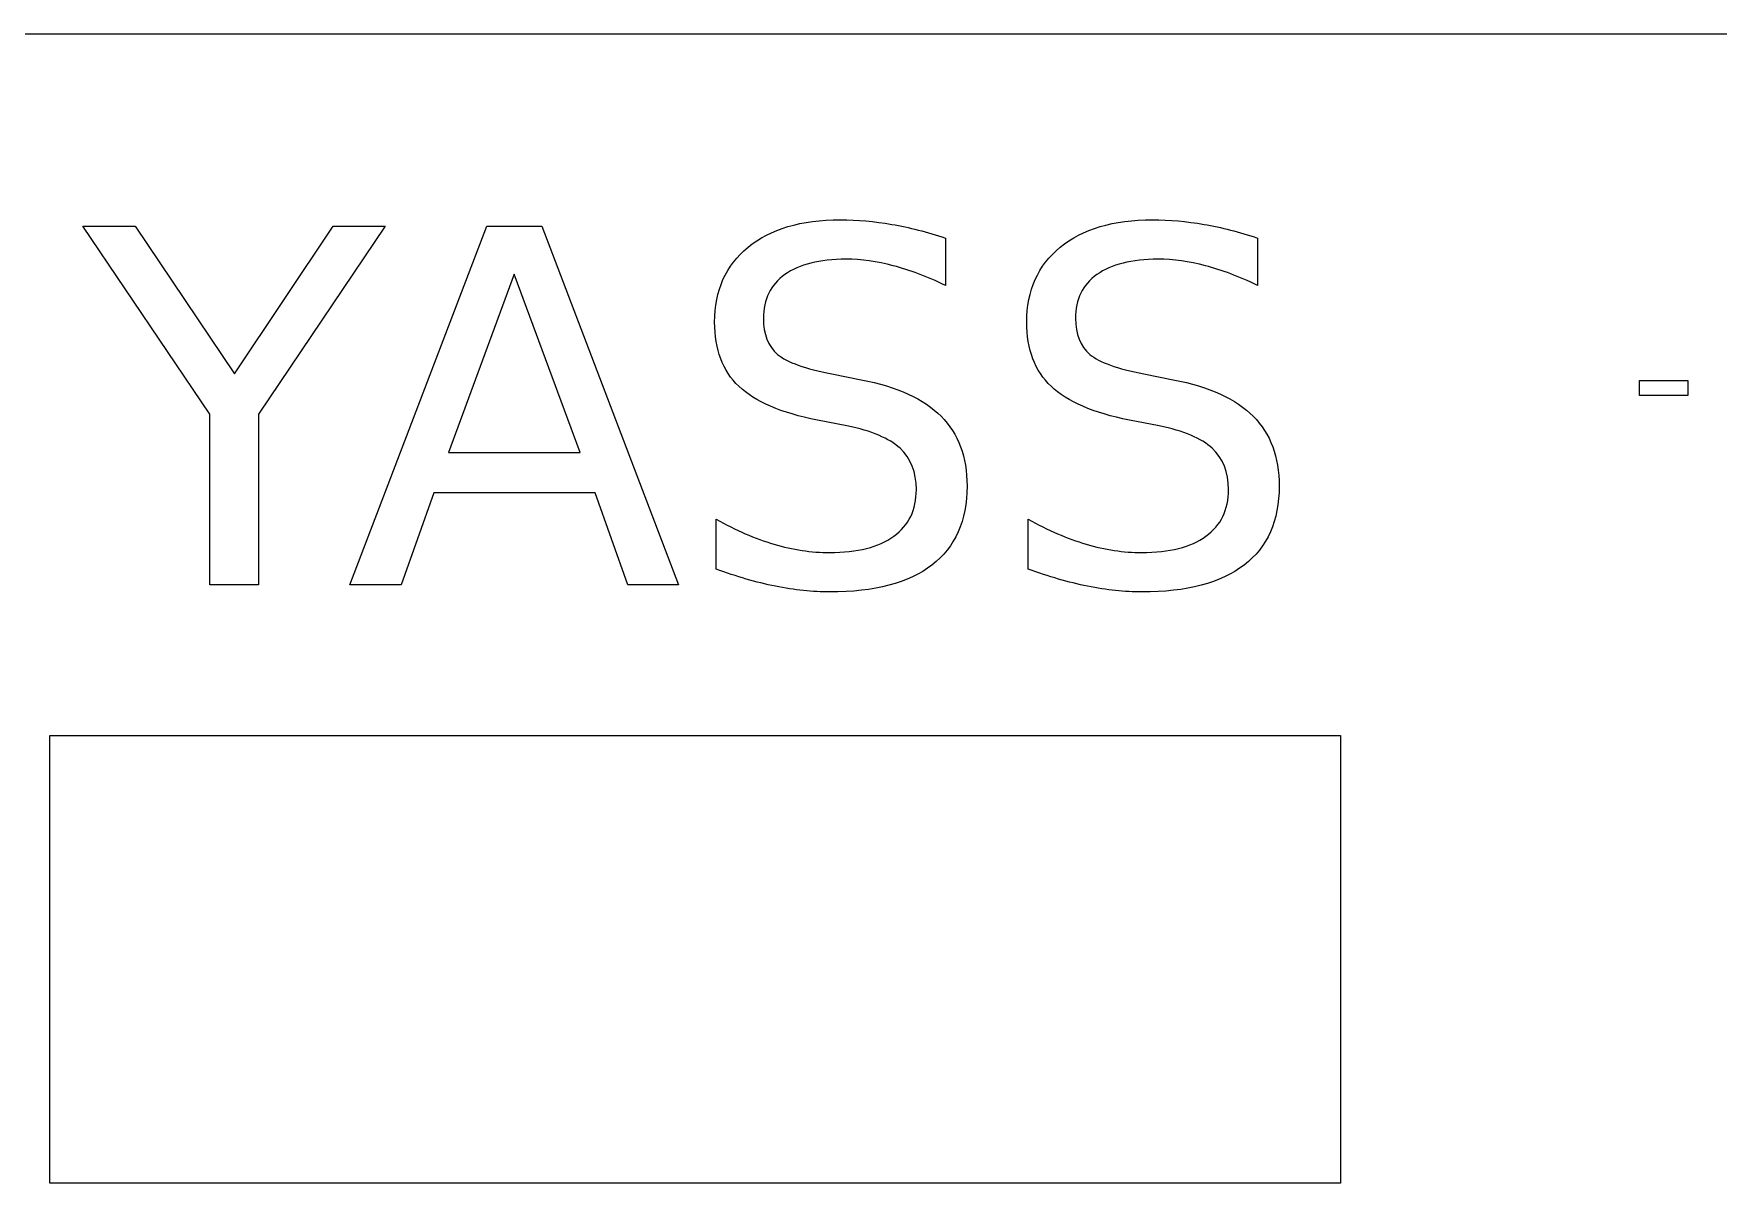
# Model space of a CAD drawing. Extents: x 30 to 245, y 40 to 174.
# Drawn here: x 136.4 to 189, y 138.2 to 174.5 of the extents above; entities that cross this region are included whole.
import ezdxf

# ---------------------------------------------------------------- set-up
doc = ezdxf.new("R2010")
doc.units = 0
doc.layers.add('Calque_1', color=7, linetype='CONTINUOUS')

msp = doc.modelspace()

# ---------------------------------------------------------------- linework, layer by layer
at = {"layer": 'Calque_1', "color": 1}
for points in [[(30, 174.5), (245, 174.5), (245, 39.5), (30, 39.5)], [(136.92509, 152.593), (177.23489, 152.593), (177.23489, 138.623), (136.92509, 138.623)]]:
    msp.add_lwpolyline(points, close=True, dxfattribs=at)
at = {"layer": 'Calque_1', "color": 7}
for points in [[(137.955, 168.48951), (139.5825, 168.48951), (142.6875, 163.88451), (145.77, 168.48951), (147.3975, 168.48951), (143.4375, 162.62451), (143.4375, 157.29201), (141.915, 157.29201), (141.915, 162.62451)], [(150.57, 168.48951), (152.2875, 168.48951), (156.555, 157.29201), (154.98, 157.29201), (153.96, 160.16451), (148.9125, 160.16451), (147.8925, 157.29201), (146.295, 157.29201)], [(164.895, 168.12201)], [(174.645, 168.12201)], [(151.425, 166.99701), (149.37, 161.42451), (153.4875, 161.42451)], [(186.57, 163.67144), (188.08594, 163.67144), (188.08594, 163.21019), (186.57, 163.21019)]]:
    msp.add_lwpolyline(points, close=True, dxfattribs=at)
for points in [[(164.895, 168.12201), (164.895, 166.64451)], [(174.645, 168.12201), (174.645, 166.64451)], [(161.3475, 163.88451), (162.2625, 163.69701)], [(171.0975, 163.88451), (172.0125, 163.69701)], [(161.82, 162.25701), (160.8975, 162.43701)], [(171.57, 162.25701), (170.6475, 162.43701)], [(157.7325, 157.78701), (157.7325, 159.34701)], [(167.4825, 157.78701), (167.4825, 159.34701)]]:
    msp.add_lwpolyline(points, dxfattribs=at)
for points in [[(158.73, 167.83701), (159.43, 168.40701), (160.3925, 168.69201), (161.6175, 168.69201)], [(161.6175, 168.69201), (162.1425, 168.69201), (162.6775, 168.64451), (163.2225, 168.54951)], [(163.2225, 168.54951), (163.7675, 168.45451), (164.325, 168.31201), (164.895, 168.12201)], [(168.48, 167.83701), (169.18, 168.40701), (170.1425, 168.69201), (171.3675, 168.69201)], [(171.3675, 168.69201), (171.8925, 168.69201), (172.4275, 168.64451), (172.9725, 168.54951)], [(172.9725, 168.54951), (173.5175, 168.45451), (174.075, 168.31201), (174.645, 168.12201)], [(157.6875, 165.49701), (157.6875, 166.48701), (158.035, 167.26701), (158.73, 167.83701)], [(161.79, 167.46201), (160.965, 167.46201), (160.3275, 167.30201), (159.8775, 166.98201)], [(163.2675, 167.25951), (162.7575, 167.39451), (162.265, 167.46201), (161.79, 167.46201)], [(167.4375, 165.49701), (167.4375, 166.48701), (167.785, 167.26701), (168.48, 167.83701)], [(171.54, 167.46201), (170.715, 167.46201), (170.0775, 167.30201), (169.6275, 166.98201)], [(173.0175, 167.25951), (172.5075, 167.39451), (172.015, 167.46201), (171.54, 167.46201)], [(159.8775, 166.98201), (159.4325, 166.66201), (159.21, 166.20701), (159.21, 165.61701)], [(164.895, 166.64451), (164.32, 166.91951), (163.7775, 167.12451), (163.2675, 167.25951)], [(169.6275, 166.98201), (169.1825, 166.66201), (168.96, 166.20701), (168.96, 165.61701)], [(174.645, 166.64451), (174.07, 166.91951), (173.5275, 167.12451), (173.0175, 167.25951)], [(158.445, 163.49451), (157.94, 163.97451), (157.6875, 164.64201), (157.6875, 165.49701)], [(159.21, 165.61701), (159.21, 165.12201), (159.3575, 164.74701), (159.6525, 164.49201)], [(168.195, 163.49451), (167.69, 163.97451), (167.4375, 164.64201), (167.4375, 165.49701)], [(168.96, 165.61701), (168.96, 165.12201), (169.1075, 164.74701), (169.4025, 164.49201)], [(159.6525, 164.49201), (159.9525, 164.24201), (160.5175, 164.03951), (161.3475, 163.88451)], [(169.4025, 164.49201), (169.7025, 164.24201), (170.2675, 164.03951), (171.0975, 163.88451)], [(162.2625, 163.69701), (163.3925, 163.48201), (164.225, 163.10201), (164.76, 162.55701)], [(172.0125, 163.69701), (173.1425, 163.48201), (173.975, 163.10201), (174.51, 162.55701)], [(160.8975, 162.43701), (159.7675, 162.66201), (158.95, 163.01451), (158.445, 163.49451)], [(170.6475, 162.43701), (169.5175, 162.66201), (168.7, 163.01451), (168.195, 163.49451)], [(163.4775, 161.55951), (163.1425, 161.86951), (162.59, 162.10201), (161.82, 162.25701)], [(164.76, 162.55701), (165.3, 162.01701), (165.57, 161.29201), (165.57, 160.38201)], [(173.2275, 161.55951), (172.8925, 161.86951), (172.34, 162.10201), (171.57, 162.25701)], [(174.51, 162.55701), (175.05, 162.01701), (175.32, 161.29201), (175.32, 160.38201)], [(163.9875, 160.26951), (163.9875, 160.81951), (163.8175, 161.24951), (163.4775, 161.55951)], [(173.7375, 160.26951), (173.7375, 160.81951), (173.5675, 161.24951), (173.2275, 161.55951)], [(163.2825, 158.81451), (163.7525, 159.15451), (163.9875, 159.63951), (163.9875, 160.26951)], [(165.57, 160.38201), (165.57, 159.29701), (165.205, 158.47451), (164.475, 157.91451)], [(173.0325, 158.81451), (173.5025, 159.15451), (173.7375, 159.63951), (173.7375, 160.26951)], [(175.32, 160.38201), (175.32, 159.29701), (174.955, 158.47451), (174.225, 157.91451)], [(157.7325, 159.34701), (158.3475, 159.00201), (158.95, 158.74201), (159.54, 158.56701)], [(167.4825, 159.34701), (168.0975, 159.00201), (168.7, 158.74201), (169.29, 158.56701)], [(159.54, 158.56701), (160.13, 158.39201), (160.71, 158.30451), (161.28, 158.30451)], [(161.28, 158.30451), (162.145, 158.30451), (162.8125, 158.47451), (163.2825, 158.81451)], [(169.29, 158.56701), (169.88, 158.39201), (170.46, 158.30451), (171.03, 158.30451)], [(171.03, 158.30451), (171.895, 158.30451), (172.5625, 158.47451), (173.0325, 158.81451)], [(164.475, 157.91451), (163.75, 157.35451), (162.685, 157.07451), (161.28, 157.07451)], [(174.225, 157.91451), (173.5, 157.35451), (172.435, 157.07451), (171.03, 157.07451)], [(159.585, 157.25451), (158.99, 157.37451), (158.3725, 157.55201), (157.7325, 157.78701)], [(169.335, 157.25451), (168.74, 157.37451), (168.1225, 157.55201), (167.4825, 157.78701)], [(161.28, 157.07451), (160.75, 157.07451), (160.185, 157.13451), (159.585, 157.25451)], [(171.03, 157.07451), (170.5, 157.07451), (169.935, 157.13451), (169.335, 157.25451)]]:
    msp.add_open_spline(points, degree=3, dxfattribs=at)

doc.saveas('drawing.dxf')
